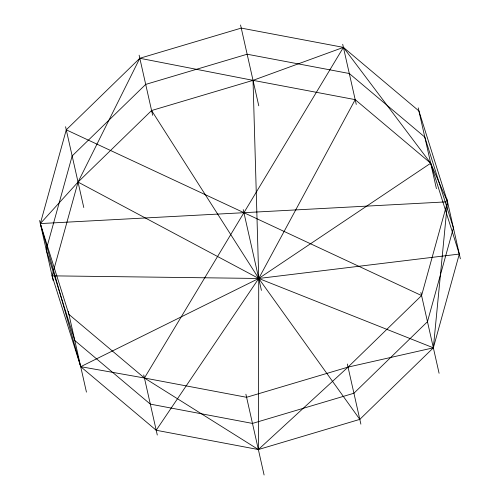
<?xml version="1.0" encoding="UTF-8"?>
<svg xmlns="http://www.w3.org/2000/svg" width="500" height="500" viewBox="0 0 500 500"><rect width="100%" height="100%" fill="white"/><g stroke="black" fill="none" stroke-linecap="round" stroke-linejoin="round"><path stroke-width="0.75" d="M258.369 449.55L258.744 278.469L253.031 80.35L343.413 47.381L418.913 110.962L447.519 201.8L433.356 347.819L359.806 419.375L258.369 449.55L156.206 430.262L80.712 366.681L52.1 275.844L78.044 182.081L139.812 58.269L241.256 28.094L343.413 47.381L430.688 163.225L447.519 201.8L421.575 295.562L348.031 367.113L258.369 449.55L144.431 378.006L68.931 314.425L40.325 223.581L66.269 129.825L139.812 58.269L253.031 80.35L355.188 99.637L430.688 163.225L459.3 254.062L433.356 347.819L348.031 367.113L246.588 397.294L144.431 378.006L80.712 366.681L40.325 223.581L78.044 182.081L151.588 110.531L253.031 80.35M355.188 99.637L258.744 278.469L156.206 430.262M144.431 378.006L343.413 47.381M430.688 163.225L258.744 278.469L80.712 366.681M459.3 254.062L258.744 278.469L52.1 275.844M40.325 223.581L447.519 201.8M433.356 347.819L258.744 278.469L78.044 182.081M66.269 129.825L421.575 295.562M359.806 419.375L258.744 278.469L151.588 110.531M446.825 198.706L460.375 258.831M418.212 107.869L436.425 188.669M420.881 292.469L439.087 373.269M342.713 44.288L356.262 104.412M347.337 364.019L360.881 424.144M240.556 25L258.769 105.8M243.225 209.6L261.438 290.4M245.894 394.2L264.1 475M139.119 55.175L152.662 115.3M143.737 374.913L157.287 435.037M65.569 126.731L83.781 207.531M68.238 311.331L86.444 392.131M39.625 220.487L53.175 280.613M72.156 155.95L46.212 249.713L74.825 340.55L150.319 404.131L252.475 423.419L353.919 393.244L427.469 321.694L453.413 227.931L424.8 137.094L349.3 73.513L247.144 54.225L145.7 84.4L72.156 155.95"/></g></svg>
